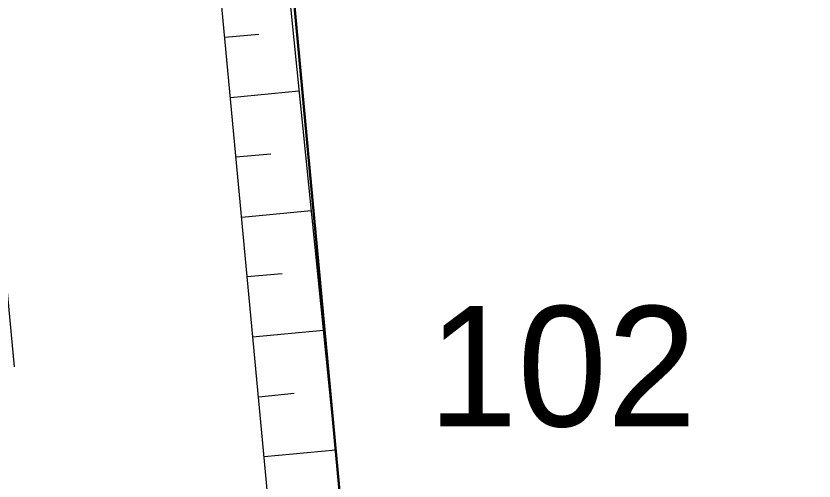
# Model space of a CAD drawing. Header units: metres. Extents: x 535281 to 535678, y 1836935 to 1837211.
# Drawn here: x 535423.8 to 535437.06, y 1837030.62 to 1837038.35 of the extents above; entities that cross this region are included whole.
import ezdxf
from ezdxf.enums import TextEntityAlignment as Align

# ---------------------------------------------------------------- set-up
doc = ezdxf.new("R2010")
doc.units = ezdxf.units.M
doc.header["$MEASUREMENT"] = 0
doc.linetypes.add('DGN Style 2', pattern=[6.6157, 3.96942, -2.64628])
for name, color, linetype, lineweight in [('Level 2', 1, 'Continuous', 0), ('Level 4', 1, 'Continuous', 0), ('Level 5', 1, 'Continuous', 0), ('Level 8', 1, 'Continuous', 0), ('Level 9', 1, 'Continuous', 0)]:
    doc.layers.add(name, color=color, linetype=linetype, lineweight=lineweight)
doc.styles.add('Style-CHAR_FAST_FONT', font='CHAR_FAST_FONT.shx')

msp = doc.modelspace()

# ---------------------------------------------------------------- linework, layer by layer
at = {"layer": 'Level 2', "color": 7, "linetype": 'Continuous', "lineweight": 0}
for p, q in [((535427.27, 1837038), (535427.83, 1837038.05)), ((535427.36, 1837037), (535428.5, 1837037.11)), ((535427.45, 1837036.01), (535428.03, 1837036.06)), ((535427.55, 1837035.01), (535428.7, 1837035.12)), ((535427.64, 1837034.02), (535428.22, 1837034.07)), ((535427.73, 1837033.02), (535428.91, 1837033.13)), ((535427.83, 1837032.02), (535428.42, 1837032.08)), ((535427.92, 1837031.03), (535429.11, 1837031.14))]:
    msp.add_line(p, q, dxfattribs=at)
at = {"layer": 'Level 2', "color": 7, "linetype": 'Continuous', "lineweight": 0, "flags": 128}
for points in [[(535435.98, 1836945.1), (535434.11, 1836965.01), (535432.24, 1836984.92), (535430.38, 1837004.83), (535428.51, 1837024.75), (535426.64, 1837044.66), (535424.77, 1837064.57), (535422.91, 1837084.48), (535421.04, 1837104.4), (535419.17, 1837124.31), (535417.31, 1837144.22), (535416.21, 1837155.93), (535415.18, 1837169.05), (535414.35, 1837183.74), (535414.41, 1837201.28)], [(535415.74, 1837201.28), (535415.97, 1837183.82), (535416.56, 1837169.17), (535417.48, 1837156.05), (535418.53, 1837144.34), (535420.19, 1837124.41), (535422.31, 1837104.52), (535423.93, 1837084.58), (535425.86, 1837064.67), (535427.73, 1837044.76), (535429.74, 1837024.86), (535431.04, 1837004.9), (535433, 1836984.99), (535434.23, 1836965.02), (535437.05, 1836945.2), (535437.06, 1836945.1)]]:
    msp.add_lwpolyline(points, dxfattribs=at)
at = {"layer": 'Level 5', "color": 1, "linetype": 'Continuous', "lineweight": 30}
msp.add_line((535429.24, 1837029.72), (535422.31, 1837104.52), dxfattribs=at)
at = {"layer": 'Level 8', "color": 7, "linetype": 'DGN Style 2', "lineweight": 0, "flags": 128}
msp.add_lwpolyline([(535410.41, 1837201.28), (535410.35, 1837183.55), (535411.19, 1837168.72), (535412.23, 1837155.56), (535413.32, 1837143.85), (535415.19, 1837123.94), (535417.06, 1837104.02), (535418.93, 1837084.11), (535420.79, 1837064.2), (535422.66, 1837044.29), (535424.53, 1837024.37), (535426.39, 1837004.46), (535428.26, 1836984.55), (535430.13, 1836964.63), (535431.95, 1836945.1)], dxfattribs=at)
at = {"layer": 'Level 9', "color": 7, "linetype": 'Continuous', "lineweight": 0, "flags": 128}
msp.add_lwpolyline([(535415.74, 1837201.28), (535415.97, 1837183.82), (535416.56, 1837169.17), (535417.48, 1837156.05), (535418.53, 1837144.34), (535420.19, 1837124.41), (535422.31, 1837104.52), (535423.93, 1837084.58), (535425.86, 1837064.67), (535427.73, 1837044.76), (535429.74, 1837024.86), (535431.04, 1837004.9), (535433, 1836984.99), (535434.23, 1836965.02), (535437.05, 1836945.2), (535437.06, 1836945.1)], dxfattribs=at)

# ---------------------------------------------------------------- texts
at = {"layer": 'Level 4', "color": 1, "linetype": 'Continuous', "lineweight": 0, "style": 'Style-CHAR_FAST_FONT'}
msp.add_text('102', height=2, dxfattribs=at).set_placement((535432.876, 1837032.53), align=Align.MIDDLE_CENTER)

doc.saveas('drawing.dxf')
